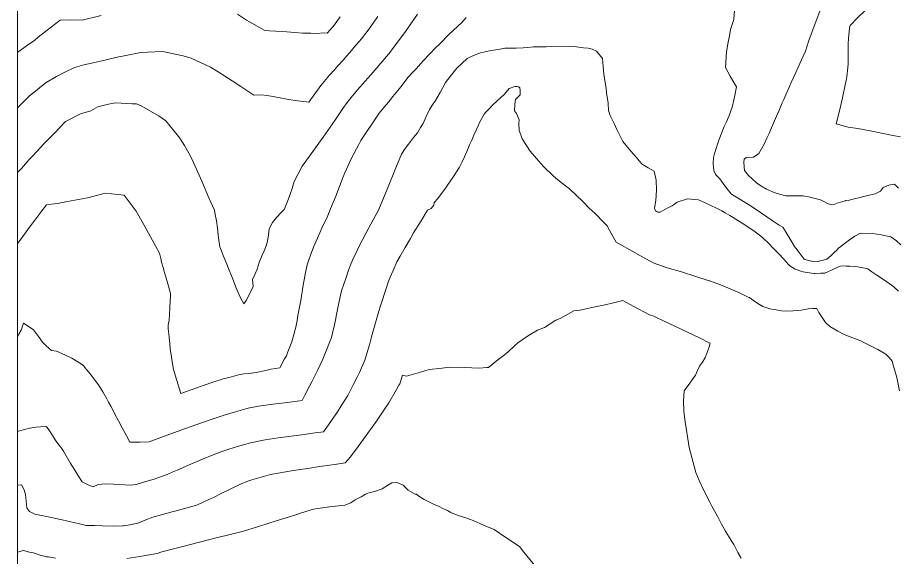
# Model space of a CAD drawing. Header units: inches. Extents: x 11351264 to 11356330, y 6702313 to 6706468.
# Drawn here: x 11351264 to 11351765, y 6702656 to 6702963 of the extents above; entities that cross this region are included whole.
import ezdxf

# ---------------------------------------------------------------- set-up
doc = ezdxf.new("R2010")
doc.units = ezdxf.units.IN
doc.header["$MEASUREMENT"] = 0
doc.layers.add('Shumate_Contours_clip1', color=7, linetype='Continuous', lineweight=0)
doc.layers.add('Shumate_Parcels_clip1', color=7, linetype='Continuous', lineweight=0)

msp = doc.modelspace()

# ---------------------------------------------------------------- linework, layer by layer
at = {"layer": 'Shumate_Contours_clip1'}
for points, elevation in [([(11351767.12, 6702833.82), (11351764.6, 6702836.12), (11351761.49, 6702838.4), (11351755.87, 6702839.65), (11351750.91, 6702840.28), (11351744.13, 6702840.63), (11351741.03, 6702838.87), (11351737.94, 6702836.84), (11351734.85, 6702834.5), (11351732.22, 6702832.35), (11351731.86, 6702832.1), (11351730.09, 6702830.25), (11351729.76, 6702830.02), (11351727.25, 6702827.71), (11351725.05, 6702825.67), (11351722.92, 6702825.14), (11351720.47, 6702824.54), (11351720.06, 6702824.4), (11351719.87, 6702824.37), (11351716.53, 6702824.65), (11351716.33, 6702824.69), (11351712.52, 6702825.56), (11351712.28, 6702825.69), (11351712.09, 6702825.83), (11351709.91, 6702828.74), (11351708.67, 6702830.36), (11351707.44, 6702831.98), (11351707.26, 6702832.21), (11351706.64, 6702832.97), (11351705.35, 6702835.23), (11351703.6, 6702838.12), (11351701.84, 6702841.01), (11351700.04, 6702843.88), (11351697.94, 6702845.14), (11351694.36, 6702847.43), (11351690.76, 6702849.8), (11351687.17, 6702852.24), (11351681.42, 6702856.33), (11351677.66, 6702858.67), (11351674.62, 6702860.49), (11351670.78, 6702862.79), (11351668.83, 6702865.11), (11351666.92, 6702867.59), (11351664.04, 6702871.42), (11351662.07, 6702873.5), (11351661.58, 6702874.13), (11351660.59, 6702876.23), (11351660.36, 6702880.31), (11351660.56, 6702883.58), (11351661, 6702885.96), (11351663.56, 6702893.42), (11351666.6, 6702901.37), (11351667.8, 6702904.02), (11351669.41, 6702907.6), (11351671.13, 6702912.32), (11351671.99, 6702916.4), (11351672.57, 6702918.9), (11351673.57, 6702923.93), (11351672.12, 6702926.37), (11351669.98, 6702930), (11351667.23, 6702934.93), (11351667.85, 6702943.75), (11351668.75, 6702949.26), (11351669.68, 6702952.96), (11351670.23, 6702956.48), (11351672.12, 6702962.13), (11351672.6, 6702970.43)], 1386), ([(11351492, 6702965.28), (11351486.6, 6702957.29), (11351484.21, 6702954.09), (11351477.77, 6702945.56), (11351476.37, 6702943.58), (11351476.15, 6702943.29), (11351476, 6702943.1), (11351475.81, 6702942.87), (11351475.49, 6702942.49), (11351470.08, 6702936.06), (11351465.38, 6702930.71), (11351463.96, 6702929.08), (11351462.24, 6702927.11), (11351457.82, 6702922.12), (11351454.24, 6702917.75), (11351451.95, 6702914.98), (11351449.6, 6702911.6), (11351444.91, 6702904.71), (11351438.29, 6702895.26), (11351436.88, 6702893.21), (11351430.61, 6702884.31), (11351426.4, 6702878.67), (11351421.84, 6702870), (11351420.59, 6702865.99), (11351419.29, 6702862.2), (11351417.95, 6702858.6), (11351416.71, 6702855.44), (11351416.15, 6702854), (11351414.38, 6702852.25), (11351411.84, 6702849.38), (11351409.53, 6702846.6), (11351407.63, 6702842.92), (11351407.21, 6702839.61), (11351406.69, 6702836.04), (11351405.92, 6702833.37), (11351404.73, 6702830.56), (11351403.55, 6702827.94), (11351401.98, 6702823.8), (11351400.77, 6702820.08), (11351399.38, 6702816.92), (11351398.18, 6702814.21), (11351398.45, 6702810.19), (11351396.53, 6702806.14), (11351394.47, 6702802.25), (11351393.17, 6702800.35), (11351391.55, 6702803.39), (11351390.25, 6702805.86), (11351388.63, 6702809.84), (11351386.68, 6702814.87), (11351385.79, 6702817.26), (11351384.88, 6702819.42), (11351383.07, 6702823.88), (11351381.45, 6702827.78), (11351380.4, 6702830.48), (11351379.46, 6702832.8), (11351378.73, 6702837.97), (11351378.1, 6702843.33), (11351377.7, 6702847.64), (11351376.79, 6702851.17), (11351376.41, 6702853.61), (11351373.34, 6702860.59), (11351369.28, 6702870.14), (11351364.45, 6702880.87), (11351362.81, 6702884.45), (11351359.48, 6702890.39), (11351356.81, 6702894.67), (11351353.65, 6702898.41), (11351348.8, 6702904.51), (11351345.06, 6702907.12), (11351335.09, 6702912.81), (11351332.04, 6702914.12), (11351329.69, 6702914.15), (11351320.2, 6702914.69), (11351316.24, 6702914.02), (11351310.15, 6702912.4), (11351306.12, 6702910.26), (11351300.29, 6702908.49), (11351291.69, 6702904.14), (11351287.84, 6702900.23), (11351285.91, 6702898.15), (11351279.37, 6702891.39), (11351273.33, 6702884.81), (11351271.08, 6702882.44), (11351266.55, 6702877.42), (11351264.41, 6702875.02)], 1388), ([(11351447.92, 6702963.77), (11351446.53, 6702961.74), (11351444.77, 6702959.24), (11351442.23, 6702956.35), (11351440.59, 6702954.5), (11351438.32, 6702954.62), (11351435.18, 6702954.24), (11351431.35, 6702954.36), (11351429.07, 6702954.45), (11351426.56, 6702954.37), (11351422.17, 6702954.75), (11351417.66, 6702955.29), (11351411.44, 6702955.6), (11351407.79, 6702955.78), (11351405.11, 6702955.96), (11351394.78, 6702961.79), (11351389.56, 6702965.33)], 1392), ([(11351765.74, 6702866.14), (11351764.02, 6702867.8), (11351763.34, 6702868.4), (11351760.3, 6702867.8), (11351757.1, 6702866.55), (11351755.54, 6702864.4), (11351752.48, 6702862.91), (11351748.25, 6702861.91), (11351745.96, 6702861.36), (11351744.01, 6702860.88), (11351739.76, 6702859.85), (11351736.33, 6702859.03), (11351735.71, 6702859.07), (11351735.35, 6702859.03), (11351731.5, 6702857.73), (11351729.49, 6702857.15), (11351727.48, 6702856.65), (11351725.03, 6702857.64), (11351723.24, 6702858.65), (11351721.43, 6702859.61), (11351717.69, 6702860.51), (11351715.54, 6702861.02), (11351711.61, 6702861.79), (11351708.01, 6702861.9), (11351704.54, 6702861.87), (11351701.63, 6702861.83), (11351698.08, 6702862.84), (11351695.1, 6702863.62), (11351690.6, 6702865.64), (11351687.43, 6702867.46), (11351684.92, 6702869.15), (11351682.5, 6702871.45), (11351680.35, 6702873.32), (11351679.65, 6702874.31), (11351678.22, 6702876.23), (11351678.01, 6702878.26), (11351677.77, 6702880.98), (11351677.88, 6702882.68), (11351679.11, 6702883.64), (11351683.23, 6702883.92), (11351686.35, 6702885.9), (11351687.85, 6702888.63), (11351689.46, 6702891.57), (11351690.85, 6702894.59), (11351692.14, 6702897.36), (11351692.95, 6702899.27), (11351694.69, 6702903.18), (11351696.96, 6702908.55), (11351697.17, 6702909), (11351697.22, 6702909.16), (11351699.67, 6702914.81), (11351700.46, 6702916.65), (11351702.17, 6702920.6), (11351703.74, 6702924.07), (11351704.75, 6702926.37), (11351707.42, 6702932.13), (11351708.68, 6702935), (11351711.52, 6702941.42), (11351712.94, 6702944.16), (11351714.76, 6702950.19), (11351717.72, 6702958.49), (11351720.94, 6702966.92)], 1388), ([(11351766.93, 6702895.44), (11351762.64, 6702896.09), (11351752.57, 6702898.31), (11351749.61, 6702898.78), (11351742.57, 6702900.22), (11351737.14, 6702900.89), (11351735.09, 6702901.57), (11351730.23, 6702902.77), (11351732.34, 6702910.94), (11351733.91, 6702917.6), (11351735.66, 6702926.03), (11351735.93, 6702927.38), (11351736.39, 6702929.56), (11351736.88, 6702934.96), (11351737.06, 6702936.95), (11351737.2, 6702944.21), (11351737.21, 6702948.28), (11351737.36, 6702951.47), (11351737.91, 6702957.33), (11351738, 6702958.15), (11351738.23, 6702958.89), (11351742.33, 6702962.99), (11351746.96, 6702967.59)], 1390), ([(11351311.9, 6702964.48), (11351301.09, 6702961.84), (11351294.76, 6702961.98), (11351288.58, 6702961.83), (11351281.28, 6702956.19), (11351276.08, 6702952.24), (11351274.01, 6702950.29), (11351270.71, 6702948.18), (11351265.89, 6702944.57), (11351264.41, 6702943.45)], 1392), ([(11351469.36, 6702963.89), (11351467.64, 6702961.33), (11351465.15, 6702957.76), (11351462.53, 6702954.37), (11351460.17, 6702951.28), (11351458.82, 6702949.71), (11351456.97, 6702947.56), (11351453.46, 6702943.45), (11351451.63, 6702941.37), (11351449.86, 6702939.34), (11351446.72, 6702935.82), (11351444.69, 6702933.55), (11351441.77, 6702930.27), (11351437.05, 6702924.66), (11351430.21, 6702915.15), (11351422.45, 6702916.06), (11351417.73, 6702916.87), (11351414.79, 6702917.35), (11351409.96, 6702918.37), (11351406.34, 6702918.88), (11351403.43, 6702919.37), (11351398.86, 6702919.16), (11351391.41, 6702924.1), (11351386.55, 6702927.32), (11351378.49, 6702932.48), (11351374.18, 6702935.09), (11351363.26, 6702940.17), (11351358.57, 6702941.45), (11351346.95, 6702944.03), (11351338.37, 6702943.54), (11351334.5, 6702943.38), (11351326, 6702941.69), (11351321.03, 6702940.69), (11351314.14, 6702939.01), (11351307.33, 6702937.54), (11351302.19, 6702936.5), (11351296.77, 6702934.8), (11351291.35, 6702932.31), (11351286.55, 6702929.73), (11351280.72, 6702926.33), (11351277.99, 6702924.21), (11351274.63, 6702921.49), (11351271.09, 6702918.77), (11351267.05, 6702914.55), (11351264.45, 6702912.03), (11351264.41, 6702911.98)], 1390), ([(11351519.74, 6702963.39), (11351517.26, 6702960.48), (11351510.13, 6702953.79), (11351504.67, 6702948.36), (11351502.5, 6702946.29), (11351498.86, 6702942.54), (11351495.22, 6702938.72), (11351491.2, 6702934.21), (11351489.66, 6702932.54), (11351486.75, 6702929.34), (11351482.45, 6702923.81), (11351480.91, 6702921.85), (11351478.06, 6702918.38), (11351475.53, 6702915.24), (11351472.99, 6702912.26), (11351470.28, 6702908.87), (11351467.46, 6702904.9), (11351462.04, 6702896.73), (11351459.84, 6702893.35), (11351458.67, 6702891.09), (11351454.54, 6702883.24), (11351450.72, 6702874.86), (11351449.73, 6702872.56), (11351445.48, 6702861.71), (11351442.51, 6702854.31), (11351440.63, 6702849.63), (11351437.44, 6702843.09), (11351436.39, 6702840.66), (11351435.03, 6702837.79), (11351433.25, 6702833.59), (11351431.25, 6702828.56), (11351429.94, 6702824.8), (11351429.2, 6702822.55), (11351428.31, 6702818.22), (11351427.89, 6702816.03), (11351427.03, 6702810.91), (11351425.67, 6702802.28), (11351424.91, 6702798.35), (11351423.84, 6702793.58), (11351423.49, 6702790.85), (11351422.83, 6702787.04), (11351420.43, 6702778.74), (11351418.29, 6702773.04), (11351417.39, 6702770.78), (11351416.39, 6702768.89), (11351413.6, 6702763.92), (11351408.77, 6702763.04), (11351405.72, 6702762.3), (11351400.25, 6702761.26), (11351396.19, 6702760.72), (11351393.32, 6702760.42), (11351390.19, 6702759.85), (11351386.18, 6702758.75), (11351383.96, 6702758.22), (11351381.5, 6702757.68), (11351375.46, 6702755.69), (11351370.65, 6702754.05), (11351366.4, 6702752.52), (11351359.93, 6702750.25), (11351357.32, 6702749.32), (11351355.07, 6702756.6), (11351353.1, 6702762.87), (11351352.35, 6702767.33), (11351351.76, 6702771.3), (11351351.33, 6702774.52), (11351350.99, 6702777.78), (11351350.65, 6702781.04), (11351350.4, 6702783.45), (11351350.32, 6702784.5), (11351350.15, 6702786.06), (11351350.2, 6702788.18), (11351350.68, 6702791.07), (11351350.83, 6702794.44), (11351350.99, 6702797.8), (11351351.25, 6702802.17), (11351351.38, 6702804.27), (11351351.52, 6702805.81), (11351351.43, 6702806.17), (11351350.87, 6702808.25), (11351350.25, 6702810.42), (11351348.67, 6702816.31), (11351348.09, 6702818.23), (11351347.23, 6702820.93), (11351346.27, 6702824.1), (11351345.92, 6702826.19), (11351345.1, 6702829.21), (11351338.93, 6702840.62), (11351335.92, 6702846.04), (11351331.97, 6702853.14), (11351325, 6702862.26), (11351314.25, 6702863.4), (11351305.05, 6702860.87), (11351301.15, 6702860.13), (11351292.73, 6702858.6), (11351287.16, 6702857.47), (11351283.79, 6702857.14), (11351280.79, 6702856.74), (11351277.55, 6702852.58), (11351273.04, 6702846.5), (11351271.14, 6702843.98), (11351266.38, 6702837.38), (11351264.41, 6702834.69)], 1386), ([(11351765.71, 6702807.56), (11351763.1, 6702809.9), (11351757.18, 6702814.13), (11351753.48, 6702816.59), (11351750.64, 6702818.53), (11351748.37, 6702820.15), (11351744.8, 6702821.05), (11351741.44, 6702821.47), (11351738.14, 6702821.77), (11351735.92, 6702821.77), (11351734.65, 6702821.91), (11351732.51, 6702821.77), (11351728.42, 6702819.91), (11351725.28, 6702818.35), (11351723.95, 6702817.78), (11351721.55, 6702817.68), (11351718.19, 6702817.51), (11351717.51, 6702817.58), (11351713.88, 6702818.19), (11351711.56, 6702818.58), (11351710.85, 6702818.7), (11351707.07, 6702819.98), (11351703.91, 6702821.96), (11351703.2, 6702822.7), (11351700.46, 6702825.81), (11351697.5, 6702828.88), (11351694.52, 6702831.93), (11351691.52, 6702834.96), (11351688.67, 6702837.77), (11351688.52, 6702837.93), (11351688.34, 6702838.07), (11351684.28, 6702841.33), (11351677.67, 6702845.67), (11351674.4, 6702847.82), (11351671.67, 6702849.41), (11351669.82, 6702850.6), (11351667.12, 6702852.04), (11351665.29, 6702853.18), (11351661.35, 6702855.17), (11351659.04, 6702856.33), (11351655.3, 6702858.02), (11351651.88, 6702859.51), (11351645.61, 6702860.13), (11351639.72, 6702858.14), (11351636.96, 6702856.15), (11351634.03, 6702854.81), (11351630.21, 6702852.56), (11351628.83, 6702852.56), (11351627.97, 6702852.9), (11351627.45, 6702853.19), (11351626.89, 6702854.82), (11351627.61, 6702859.13), (11351627.97, 6702865.08), (11351627.82, 6702870.73), (11351626.75, 6702875.8), (11351623.33, 6702877.75), (11351619.98, 6702879.83), (11351618.18, 6702881.8), (11351616.63, 6702883.58), (11351613.48, 6702887.28), (11351608.8, 6702892.77), (11351607.91, 6702894.65), (11351606.98, 6702896.61), (11351605.55, 6702899.67), (11351603.99, 6702903.01), (11351601.64, 6702907.64), (11351600.72, 6702910.33), (11351600.58, 6702914.61), (11351599.53, 6702920.42), (11351599.45, 6702922.96), (11351598.15, 6702931.09), (11351597.78, 6702935.43), (11351597.39, 6702939.95), (11351593.89, 6702944.11), (11351591.43, 6702945.42), (11351589.09, 6702945.84), (11351586.52, 6702946.13), (11351583.94, 6702946.55), (11351581.15, 6702946.87), (11351578.6, 6702947.12), (11351568.38, 6702946.88), (11351565.19, 6702946.71), (11351562.64, 6702946.6), (11351560.58, 6702946.72), (11351558.08, 6702946.72), (11351554.81, 6702946.29), (11351552.16, 6702946.13), (11351548.24, 6702945.84), (11351544.69, 6702945.86), (11351541.74, 6702945.91), (11351538.96, 6702945.24), (11351532.99, 6702944.4), (11351527.82, 6702943.29), (11351523.91, 6702941.77), (11351520.21, 6702939.99), (11351514.39, 6702934.5), (11351511.31, 6702930.62), (11351508.02, 6702926.37), (11351504.94, 6702920.67), (11351502.21, 6702916.09), (11351500.99, 6702914.2), (11351498.87, 6702910.92), (11351496.95, 6702906.89), (11351495.17, 6702903.09), (11351493.78, 6702900.65), (11351492.05, 6702897.64), (11351489.77, 6702895.02), (11351486.86, 6702891.32), (11351485.01, 6702888.81), (11351482.95, 6702885.61), (11351479.6, 6702877.8), (11351474.99, 6702866.02), (11351469.9, 6702853.63), (11351467.98, 6702850.3), (11351464.39, 6702843.57), (11351459.02, 6702833.56), (11351456.51, 6702828.3), (11351455.68, 6702826.47), (11351454.17, 6702822.97), (11351452.83, 6702819.4), (11351451.16, 6702814.69), (11351450.1, 6702811.56), (11351448.85, 6702807.71), (11351447.1, 6702799.95), (11351445.96, 6702794.23), (11351445.26, 6702791.01), (11351444.6, 6702787.64), (11351442.99, 6702781.21), (11351439.31, 6702771.62), (11351438.09, 6702768.77), (11351435.13, 6702762.38), (11351431.86, 6702755.82), (11351430.61, 6702753.36), (11351427.85, 6702748.28), (11351426.33, 6702745.23), (11351418.06, 6702744.18), (11351409.73, 6702743.21), (11351401.57, 6702742.01), (11351394.78, 6702740.61), (11351393.66, 6702740.39), (11351388.43, 6702738.84), (11351381.9, 6702736.95), (11351374.58, 6702734.46), (11351369.64, 6702732.76), (11351365.88, 6702731.41), (11351357.25, 6702728.31), (11351347.44, 6702724.67), (11351339.28, 6702721.64), (11351334.21, 6702721.46), (11351330.88, 6702721.46), (11351328.37, 6702721.48), (11351326.14, 6702725.52), (11351323.97, 6702729.61), (11351321.82, 6702733.72), (11351319.82, 6702737.55), (11351319.66, 6702737.86), (11351319.64, 6702737.9), (11351319.59, 6702737.99), (11351317.47, 6702742.01), (11351316.2, 6702744.34), (11351315.23, 6702746.15), (11351312.91, 6702750.22), (11351310.46, 6702754.19), (11351308.64, 6702756.61), (11351306.22, 6702759.72), (11351304.78, 6702761.5), (11351303.66, 6702762.82), (11351302.69, 6702764.01), (11351301.85, 6702765.15), (11351298.61, 6702767.18), (11351295.22, 6702769.32), (11351291.33, 6702771.21), (11351286.48, 6702773.26), (11351283.64, 6702773.79), (11351280.73, 6702776.29), (11351278.59, 6702778.39), (11351276.35, 6702781.64), (11351273.48, 6702785.58), (11351270.33, 6702787.65), (11351267.68, 6702789.28), (11351266.4, 6702785.38), (11351265.12, 6702783.1), (11351264.41, 6702781.3)], 1384), ([(11351766.44, 6702750.84), (11351764.89, 6702758.41), (11351762.86, 6702764.74), (11351762.21, 6702767.68), (11351760.55, 6702769.72), (11351758.65, 6702771.65), (11351756.26, 6702772.98), (11351753.98, 6702774.35), (11351751.8, 6702775.48), (11351746.15, 6702778.22), (11351744.33, 6702779.23), (11351739.89, 6702781.01), (11351734.84, 6702782.75), (11351731.24, 6702784.66), (11351726.63, 6702787.32), (11351724.33, 6702789.72), (11351722.28, 6702792.5), (11351720.36, 6702795.46), (11351719.29, 6702797.58), (11351717.69, 6702797.67), (11351717.41, 6702797.72), (11351717.09, 6702797.73), (11351716.25, 6702797.74), (11351712.5, 6702797.07), (11351710.32, 6702796.73), (11351708.1, 6702796.45), (11351705.83, 6702796.26), (11351702.2, 6702796.08), (11351699.27, 6702796.4), (11351695.3, 6702797.05), (11351692.63, 6702797.51), (11351688.65, 6702798.73), (11351686.59, 6702799.96), (11351684.68, 6702801.33), (11351682, 6702803.18), (11351681.05, 6702803.83), (11351680.26, 6702804.19), (11351675.59, 6702806.43), (11351670.07, 6702808.85), (11351664.45, 6702811.11), (11351658.75, 6702813.26), (11351658.39, 6702813.39), (11351658, 6702813.46), (11351650.39, 6702815.85), (11351642.28, 6702818.43), (11351634.16, 6702820.77), (11351626.08, 6702823.72), (11351618.65, 6702827.75), (11351615.82, 6702829.28), (11351605.08, 6702835.46), (11351602.62, 6702839.83), (11351600, 6702844.66), (11351598.23, 6702846.51), (11351593.11, 6702851.68), (11351589.82, 6702854.74), (11351586.19, 6702858.64), (11351578.45, 6702865.84), (11351573.79, 6702869.47), (11351569.4, 6702873.02), (11351563.68, 6702878.5), (11351559.66, 6702883.02), (11351556.21, 6702887.18), (11351551.67, 6702894.23), (11351549.81, 6702899.17), (11351549.75, 6702902.8), (11351549.82, 6702905.16), (11351548.4, 6702908.78), (11351547.18, 6702910.3), (11351547.39, 6702914.06), (11351547.73, 6702916.76), (11351550.39, 6702919.4), (11351550.47, 6702921.68), (11351550.22, 6702923.25), (11351549.46, 6702923.82), (11351548.7, 6702924.07), (11351547.38, 6702924.14), (11351544.28, 6702923.02), (11351541.47, 6702919.62), (11351539.19, 6702917.69), (11351537.08, 6702915.64), (11351534.84, 6702913.57), (11351532.58, 6702911.14), (11351530.77, 6702909.31), (11351530.01, 6702908.28), (11351527.43, 6702903.97), (11351526.47, 6702901.65), (11351525.39, 6702899.17), (11351524.15, 6702896.38), (11351522.92, 6702893.58), (11351521.69, 6702890.76), (11351520.66, 6702888.33), (11351518.71, 6702884), (11351517.35, 6702881.09), (11351515.99, 6702878.19), (11351512.05, 6702872.27), (11351509.43, 6702868.4), (11351508.06, 6702866.43), (11351505.05, 6702862.39), (11351503.52, 6702860.37), (11351501.52, 6702858.05), (11351501.24, 6702856.55), (11351499.76, 6702854.62), (11351497.73, 6702853.73), (11351494.04, 6702847.63), (11351489.83, 6702840.65), (11351488.02, 6702837.49), (11351484.99, 6702832.44), (11351482.13, 6702827.38), (11351480.24, 6702824.19), (11351478.11, 6702819.35), (11351476.49, 6702815.43), (11351475.36, 6702812.62), (11351474.16, 6702809.01), (11351471.18, 6702799.7), (11351470.05, 6702796.16), (11351466.2, 6702782.86), (11351465.7, 6702780.81), (11351464.63, 6702776.88), (11351463.97, 6702774.47), (11351462.11, 6702768.21), (11351458.92, 6702761.16), (11351457.9, 6702758.99), (11351455.43, 6702754.25), (11351453.32, 6702750.01), (11351452.32, 6702748.14), (11351448.54, 6702742.17), (11351446.4, 6702738.81), (11351441.39, 6702731.39), (11351438.58, 6702727.44), (11351433.69, 6702726.77), (11351426.26, 6702725.76), (11351423.22, 6702725.38), (11351412.69, 6702723.93), (11351405.24, 6702722.86), (11351397.02, 6702721.2), (11351389.63, 6702719), (11351384.68, 6702717.54), (11351380.57, 6702716.13), (11351373.78, 6702713.49), (11351370.95, 6702712.39), (11351368.36, 6702711.27), (11351361.76, 6702708.42), (11351355.14, 6702705.63), (11351352.46, 6702704.36), (11351349.96, 6702703.34), (11351342.21, 6702700.52), (11351335.98, 6702698.8), (11351331.87, 6702697.44), (11351328.52, 6702697.12), (11351325.5, 6702697.14), (11351322.09, 6702697.34), (11351318.9, 6702697.54), (11351314.39, 6702697.71), (11351310.24, 6702697.44), (11351307.42, 6702696.04), (11351304.88, 6702697.02), (11351303.04, 6702697.98), (11351301.14, 6702698.9), (11351298.69, 6702702.77), (11351296.95, 6702705.53), (11351294.32, 6702709.72), (11351290.48, 6702716.39), (11351289.39, 6702718.15), (11351287.39, 6702720.82), (11351285.84, 6702722.9), (11351283.65, 6702726.29), (11351282.17, 6702728.57), (11351281.18, 6702729.87), (11351280.65, 6702730.5), (11351277.48, 6702730.3), (11351275.07, 6702730.09), (11351271.27, 6702729.47), (11351265.41, 6702728), (11351264.41, 6702727.57)], 1382), ([(11351676.33, 6702655.51), (11351674.38, 6702658.78), (11351671.99, 6702663.17), (11351670.5, 6702665.43), (11351667.37, 6702670.86), (11351665.06, 6702674.78), (11351662.73, 6702679.3), (11351659.54, 6702685.07), (11351658.39, 6702687.29), (11351654.77, 6702694.35), (11351652.3, 6702699.78), (11351650.48, 6702704.18), (11351646.65, 6702718.58), (11351644.13, 6702734.4), (11351643.54, 6702739.15), (11351643.35, 6702745.08), (11351643.89, 6702750.75), (11351647.02, 6702755.16), (11351648.32, 6702757.04), (11351650.23, 6702759.71), (11351651.3, 6702762.35), (11351652.61, 6702764.83), (11351654.14, 6702767.16), (11351655.6, 6702769.45), (11351655.66, 6702769.56), (11351655.72, 6702769.65), (11351656.78, 6702772.07), (11351657.97, 6702775.72), (11351658.53, 6702777.83), (11351656.56, 6702778.83), (11351654.5, 6702780.06), (11351653.35, 6702780.62), (11351648.94, 6702782.7), (11351646.12, 6702784.03), (11351642.15, 6702785.9), (11351638.88, 6702787.42), (11351635.33, 6702789.1), (11351631.64, 6702790.8), (11351628.48, 6702792.29), (11351626.46, 6702793.19), (11351624.16, 6702794.1), (11351614.75, 6702799.04), (11351608.91, 6702802.11), (11351603.53, 6702800.93), (11351598.85, 6702799.82), (11351592.21, 6702798.32), (11351584.42, 6702796.69), (11351580.98, 6702796.22), (11351573.14, 6702791.94), (11351570.72, 6702791.03), (11351564.23, 6702786.88), (11351560.38, 6702785.29), (11351555.11, 6702782.32), (11351549.17, 6702778.05), (11351547.31, 6702776.31), (11351543.56, 6702772.94), (11351541.53, 6702771.3), (11351537.75, 6702768.32), (11351532.51, 6702764.01), (11351531.39, 6702763.96), (11351527.2, 6702763.67), (11351518.83, 6702764.05), (11351510.03, 6702764.18), (11351506.01, 6702763.71), (11351498.61, 6702762.9), (11351493.72, 6702761.43), (11351485.77, 6702759.18), (11351483.53, 6702759.74), (11351482.11, 6702755.34), (11351481.9, 6702754.76), (11351481.46, 6702753.89), (11351480.14, 6702751.55), (11351475.65, 6702743.86), (11351472.56, 6702739.24), (11351468.7, 6702733.47), (11351461.33, 6702723.29), (11351458.21, 6702719.1), (11351453.83, 6702713.19), (11351450.78, 6702709.75), (11351444.97, 6702708.84), (11351441.97, 6702708.5), (11351435.12, 6702707.51), (11351430.81, 6702706.78), (11351421.44, 6702705.46), (11351408.42, 6702703.18), (11351397.64, 6702700.1), (11351394.81, 6702699.07), (11351391.37, 6702697.61), (11351385.31, 6702694.77), (11351379.55, 6702691.88), (11351376.37, 6702690.15), (11351372.9, 6702688.6), (11351366.89, 6702685.85), (11351363.5, 6702684.93), (11351354.7, 6702682.44), (11351352.42, 6702681.82), (11351341.32, 6702678.78), (11351337.4, 6702677.23), (11351333.49, 6702675.64), (11351329.42, 6702674.66), (11351326.07, 6702674.04), (11351324.68, 6702673.88), (11351324.21, 6702673.83), (11351318.97, 6702673.68), (11351312.8, 6702673.85), (11351308.14, 6702674.05), (11351304.03, 6702674.11), (11351303.28, 6702674.08), (11351302.1, 6702674.41), (11351299.73, 6702674.99), (11351296.39, 6702675.77), (11351293.05, 6702676.53), (11351289.72, 6702677.3), (11351285.27, 6702678.22), (11351281.11, 6702679.12), (11351277.04, 6702680.02), (11351274.24, 6702680.57), (11351271.25, 6702682.13), (11351269.98, 6702683.55), (11351269.64, 6702684.21), (11351269.3, 6702688), (11351268.83, 6702691.72), (11351268.17, 6702694.43), (11351266.56, 6702697.29), (11351264.41, 6702697)], 1380), ([(11351559.38, 6702650.62), (11351552.62, 6702658.87), (11351550, 6702662.04), (11351542.32, 6702667.32), (11351535.68, 6702671.86), (11351529.65, 6702674.27), (11351523.7, 6702676.95), (11351519.49, 6702678.51), (11351515.21, 6702679.8), (11351511.05, 6702681.53), (11351509.04, 6702682.56), (11351506.44, 6702683.79), (11351504.41, 6702684.93), (11351501.15, 6702686.29), (11351495.84, 6702688.86), (11351492.28, 6702691.11), (11351491.46, 6702691.85), (11351490.69, 6702691.94), (11351486.67, 6702694.28), (11351483.88, 6702696.98), (11351480.19, 6702698.54), (11351477.47, 6702698.4), (11351475.45, 6702697.2), (11351471.95, 6702695), (11351467.53, 6702693.44), (11351463.77, 6702692.49), (11351462.97, 6702692.07), (11351462.48, 6702691.92), (11351459.98, 6702690.31), (11351456.57, 6702688.74), (11351454.16, 6702686.94), (11351450.57, 6702685.62), (11351441.88, 6702684.74), (11351435.2, 6702683.71), (11351432.85, 6702683.35), (11351426.04, 6702681.24), (11351422.23, 6702680.02), (11351411.62, 6702676.73), (11351406.92, 6702675.24), (11351400.99, 6702673.4), (11351392.91, 6702670.8), (11351389.87, 6702670.04), (11351382.42, 6702668.24), (11351379.73, 6702667.55), (11351367.21, 6702664.34), (11351357.73, 6702661.91), (11351354.72, 6702661.1), (11351346.59, 6702659), (11351343.8, 6702658.14), (11351341.54, 6702657.76), (11351334.04, 6702656.44), (11351326.56, 6702655.19)], 1378), ([(11351286.03, 6702655.37), (11351282.06, 6702656.16), (11351280.94, 6702656.18), (11351280.25, 6702656.32), (11351277.22, 6702657.13), (11351273.51, 6702658.42), (11351271.22, 6702658.89), (11351267.74, 6702659.85), (11351264.41, 6702658.94)], 1378)]:
    msp.add_lwpolyline(points, dxfattribs=dict(at, elevation=elevation))
at = {"layer": 'Shumate_Parcels_clip1'}
msp.add_lwpolyline([(11352760.42, 6702698.05), (11352746.81, 6702680.61), (11352705, 6702627), (11352699, 6702618.5), (11352690, 6702608), (11352687.11, 6702605.11), (11352683.49, 6702601.49), (11352675, 6702593), (11352670.84, 6702588.61), (11352666, 6702583.5), (11352656, 6702574), (11352650.09, 6702569.01), (11352646.46, 6702565.95), (11352640, 6702560.5), (11352629, 6702552), (11352622.43, 6702547.22), (11352618, 6702544), (11352600, 6702533), (11352588, 6702526), (11352397.44, 6702445.22), (11352086.03, 6702313.21), (11351264.41, 6702313.21), (11351264.41, 6703163.44)], dxfattribs=at)

doc.saveas('drawing.dxf')
